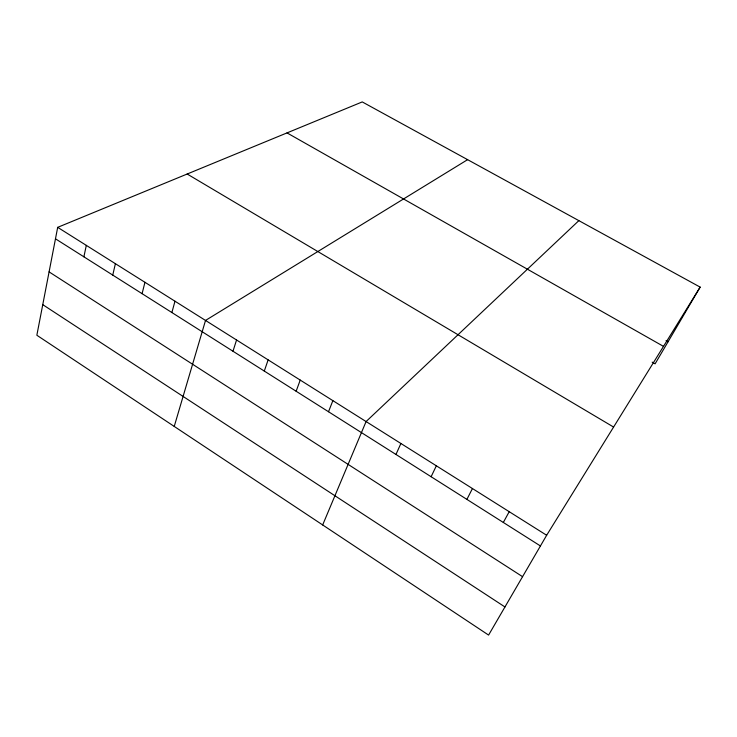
<?xml version="1.0" encoding="UTF-8"?>
<svg xmlns="http://www.w3.org/2000/svg" width="737" height="737" viewBox="0 0 737 737"><rect width="100%" height="100%" fill="white"/><g stroke="black" fill="none" stroke-linecap="round" stroke-linejoin="round"><path stroke-width="1.11" d="M57.689 227.346L36.85 335.243L488.594 635.082L546.651 535.265L700.15 287.117L362.245 101.918L57.689 227.346L546.651 535.265M83.889 256.808L86.312 245.366M112.752 275.085L115.396 263.68M142.084 293.667L144.949 282.289M171.887 312.543L174.982 301.212M174.236 426.428L205.522 320.438L467.608 159.662M232.984 351.236L236.559 339.987M264.297 371.07L268.13 359.868M296.136 391.236L300.226 380.08M328.509 411.734L332.875 400.642M322.668 524.947L366.086 421.555L578.849 220.639M395.972 454.462L400.9 443.481M431.117 476.719L436.35 465.802M466.899 499.382L472.445 488.539M503.325 522.459L509.212 511.69M700.15 287.117L655.101 363.829L652.171 362.153M666.055 340.678L668.035 341.802M287.015 132.89L663.493 346.372M187.17 174.015L613.589 427.045M55.478 238.816L540.433 545.96M49.084 271.879L522.561 576.675M42.755 304.648L504.956 606.956"/></g></svg>
